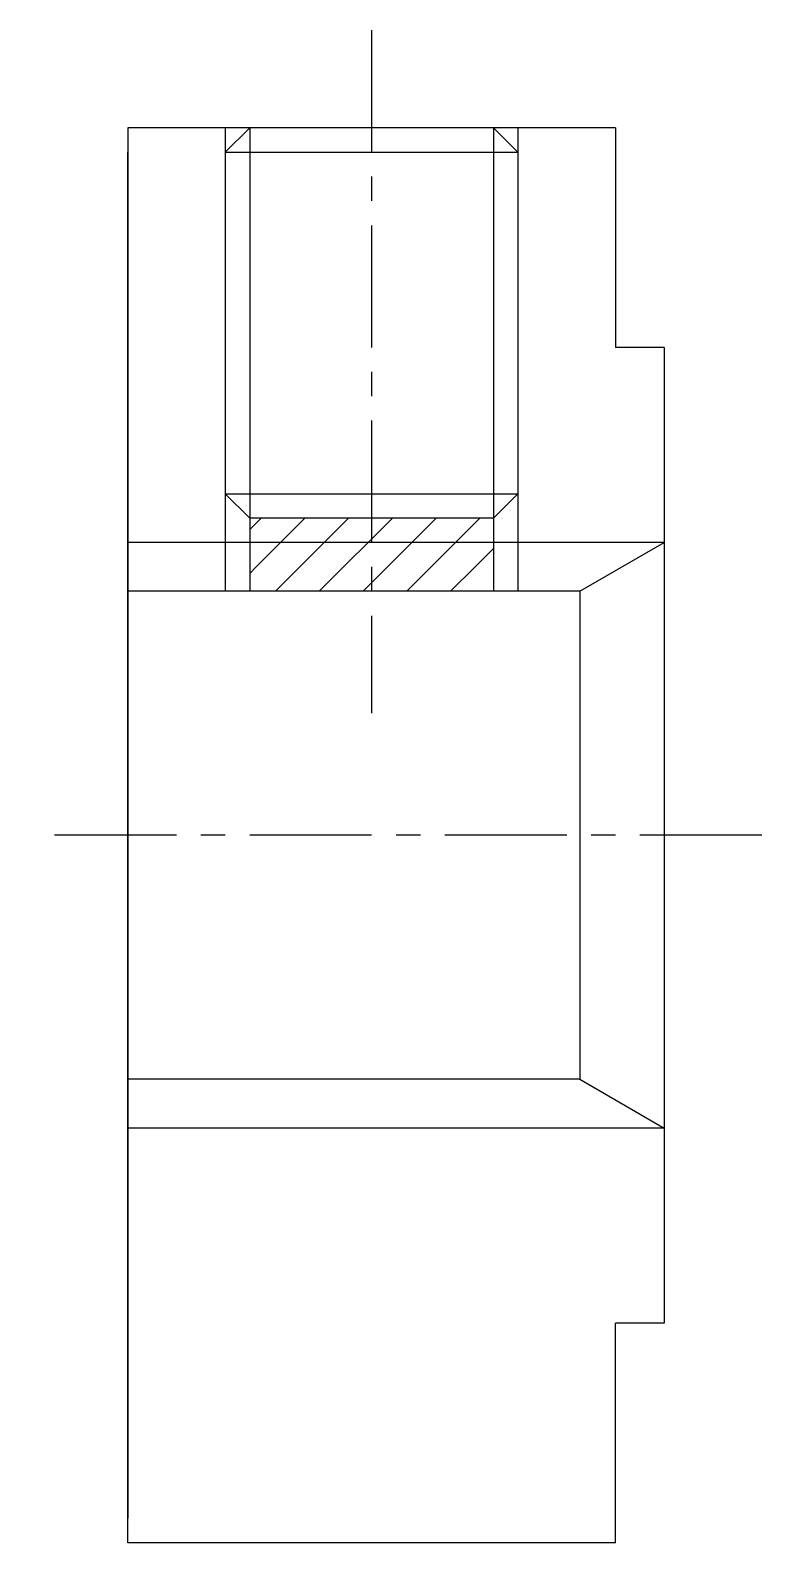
# Model space of a CAD drawing. Extents: x 103.1 to 167.9, y 80.2 to 130.
# Drawn here: x 160.44 to 167.94, y 112.32 to 127.82 of the extents above.
import ezdxf

# ---------------------------------------------------------------- set-up
doc = ezdxf.new("R2010")
doc.units = 0
doc.linetypes.add('CENTER', pattern=[2, 1.25, -0.25, 0.25, -0.25])
doc.layers.get('0').update_dxf_attribs({"linetype": 'CONTINUOUS'})
doc.layers.add('CENTER', color=1, linetype='CENTER')

msp = doc.modelspace()

# ---------------------------------------------------------------- linework, layer by layer
for p, q in [((161.442, 126.818), (161.442, 112.568)), ((166.442, 126.818), (161.442, 126.818)), ((162.442, 126.818), (162.442, 122.068)), ((162.442, 126.568), (162.692, 126.818)), ((165.442, 126.568), (165.192, 126.818)), ((165.442, 126.818), (165.442, 122.068)), ((166.442, 126.818), (166.442, 124.568)), ((161.442, 112.318), (161.442, 126.568)), ((166.942, 124.568), (166.442, 124.568)), ((166.942, 124.568), (166.942, 114.568)), ((161.442, 123.255), (161.442, 123.255)), ((162.692, 122.818), (162.442, 123.068)), ((165.192, 122.818), (165.442, 123.068)), ((165.192, 122.818), (162.692, 122.818)), ((166.076, 122.068), (166.942, 122.568)), ((166.076, 122.068), (161.442, 122.068)), ((166.076, 122.068), (166.076, 117.068)), ((161.442, 119.693), (161.442, 119.693)), ((166.076, 117.068), (161.442, 117.068)), ((166.076, 117.068), (166.942, 116.568)), ((166.442, 112.318), (166.442, 114.568)), ((166.942, 114.568), (166.442, 114.568)), ((166.442, 112.318), (161.442, 112.318))]:
    msp.add_line(p, q)
at = {"color": 3}
for p, q in [((162.692, 126.818), (162.692, 122.068)), ((165.192, 126.818), (165.192, 122.068)), ((162.442, 126.568), (165.442, 126.568)), ((162.442, 123.068), (165.442, 123.068)), ((162.692, 122.701), (162.808, 122.818)), ((162.757, 122.318), (163.257, 122.818)), ((163.206, 122.318), (163.706, 122.818)), ((163.942, 122.604), (164.155, 122.818)), ((164.104, 122.318), (164.604, 122.818)), ((164.553, 122.318), (165.053, 122.818)), ((166.942, 122.568), (161.442, 122.568)), ((163.655, 122.318), (163.942, 122.604)), ((165.002, 122.318), (165.192, 122.507)), ((162.692, 122.252), (162.757, 122.318)), ((162.956, 122.068), (163.206, 122.318)), ((163.405, 122.068), (163.655, 122.318)), ((163.942, 122.155), (164.104, 122.318)), ((164.303, 122.068), (164.553, 122.318)), ((164.752, 122.068), (165.002, 122.318)), ((163.854, 122.068), (163.942, 122.155)), ((166.942, 116.568), (161.442, 116.568))]:
    msp.add_line(p, q, dxfattribs=at)
at = {"layer": 'CENTER', "color": 1, "linetype": 'CENTER'}
for p, q in [((163.942, 127.818), (163.942, 120.818)), ((167.942, 119.568), (160.442, 119.568))]:
    msp.add_line(p, q, dxfattribs=at)

doc.saveas('drawing.dxf')
